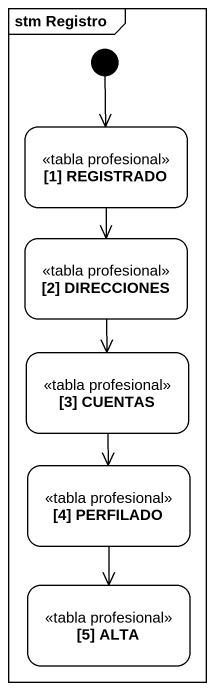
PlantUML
@startuml
mainframe stm Registro
hide empty description
state "[1] REGISTRADO" as s1_REGISTRADO <<tabla profesional>>
state "[2] DIRECCIONES" as s2_DIRECCIONES <<tabla profesional>>
state "[3] CUENTAS" as s3_CUENTAS <<tabla profesional>>
state "[4] PERFILADO" as s4_PERFILADO <<tabla profesional>>
state "[5] ALTA" as s5_ALTA <<tabla profesional>>
[*] --> s1_REGISTRADO
s1_REGISTRADO --> s2_DIRECCIONES
s2_DIRECCIONES --> s3_CUENTAS
s3_CUENTAS --> s4_PERFILADO
s4_PERFILADO --> s5_ALTA
@enduml
